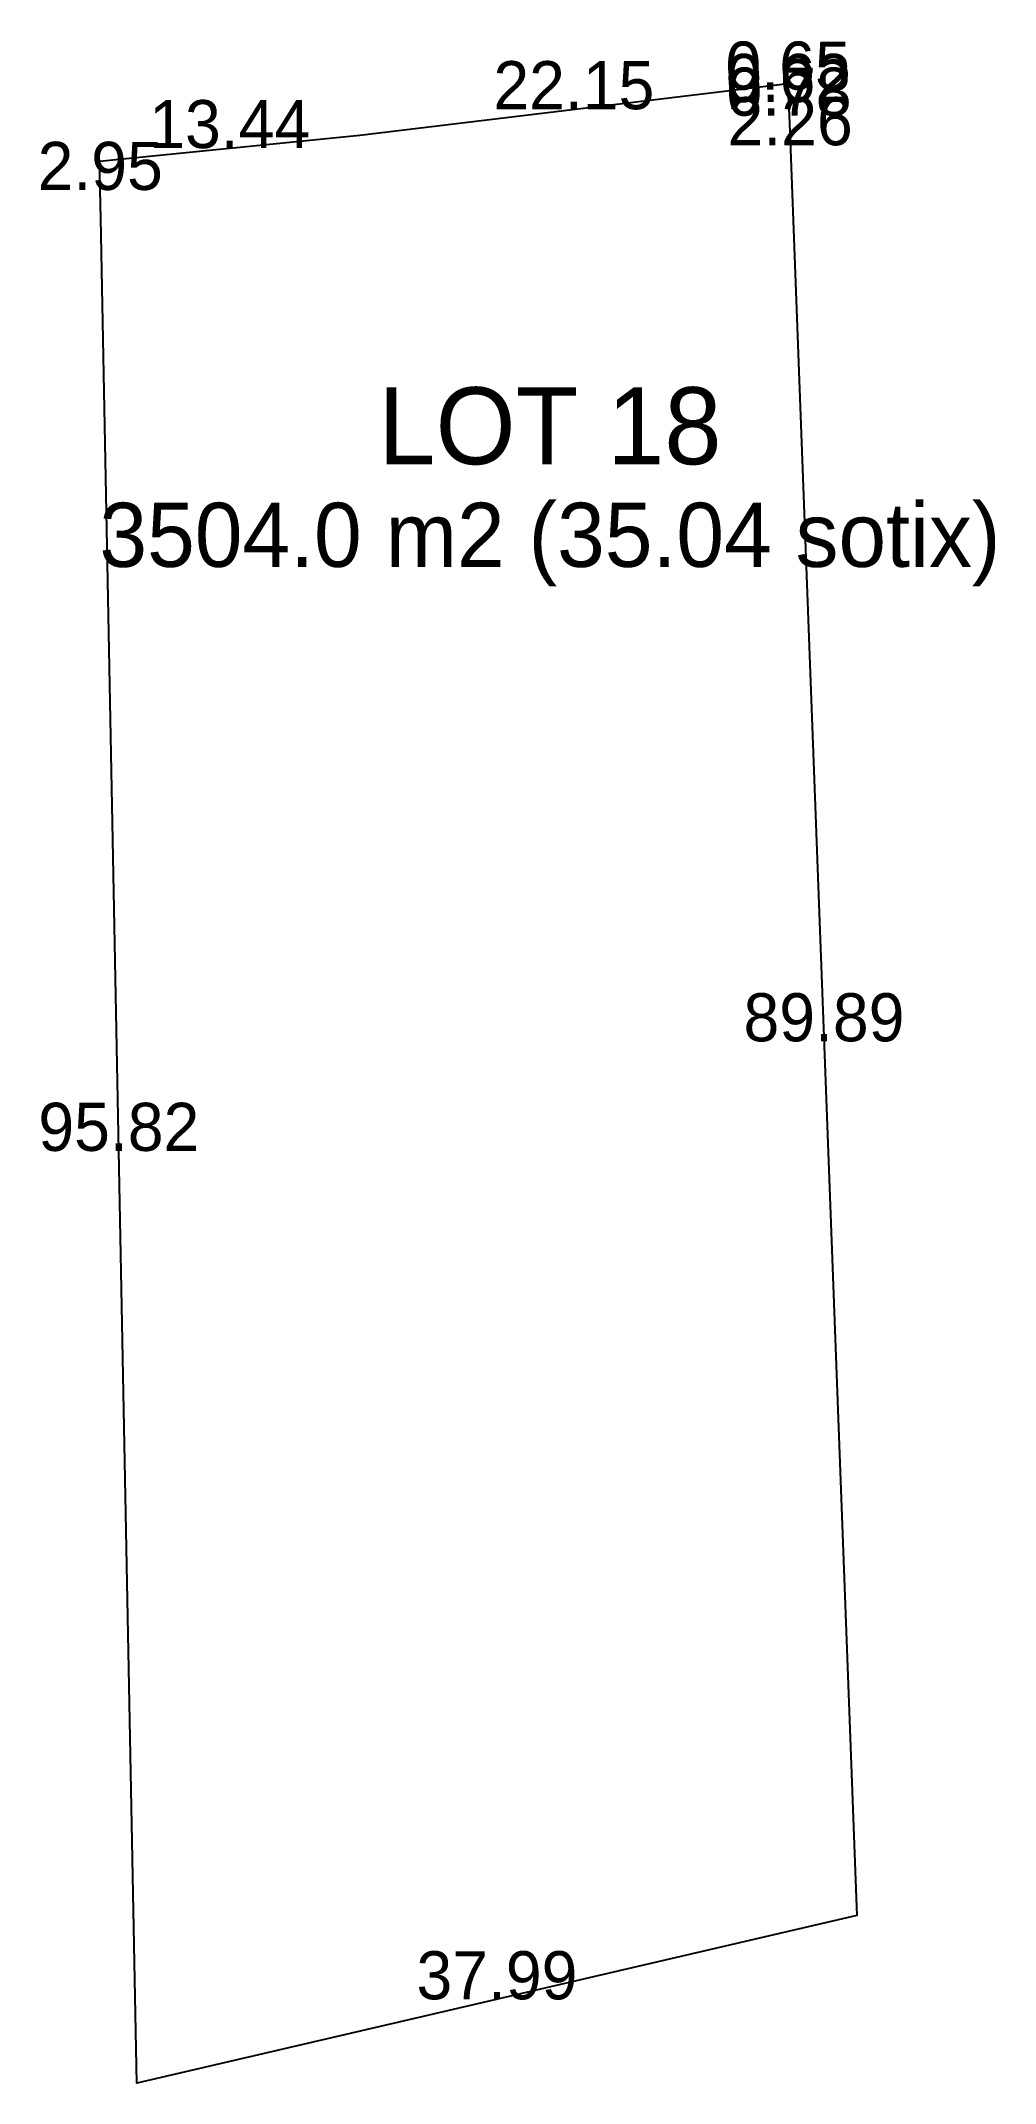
# Model space of a CAD drawing. Header units: metres. Extents: x -26 to 23, y -81 to 24.
import ezdxf
from ezdxf.enums import TextEntityAlignment as Align

# ---------------------------------------------------------------- set-up
doc = ezdxf.new("R2010")
doc.units = ezdxf.units.M

msp = doc.modelspace()

# ---------------------------------------------------------------- linework, layer by layer
at = {"layer": 'LOTS'}
msp.add_lwpolyline([(-23.1397, 17.8755), (-9.7682, 19.2217), (12.2253, 21.8762), (12.2497, 21.2305), (12.2733, 20.6063), (12.3027, 19.826), (12.3878, 17.5708), (15.777, -72.2594), (-21.2255, -80.8741), (-23.0825, 14.9264)], close=True, dxfattribs=at)

# ---------------------------------------------------------------- texts
at = {"layer": 'DIMS'}
for s, p in [('0.65', (12.2375, 21.5534)), ('0.62', (12.2615, 20.9184)), ('22.15', (1.2286, 20.549)), ('0.78', (12.288, 20.2161)), ('13.44', (-16.454, 18.5486)), ('2.26', (12.3453, 18.6984)), ('2.95', (-23.1111, 16.401)), ('89.89', (14.0824, -27.3443)), ('95.82', (-22.154, -32.9738)), ('37.99', (-2.7242, -76.5667))]:
    msp.add_text(s, height=2.472, dxfattribs=at).set_placement(p, align=Align.CENTER)
at = {"layer": 'LABELS'}
for s, height, p in [('LOT 18', 3.955, (0, 2.3073)), ('3504.0 m2 (35.04 sotix)', 3.296, (0, -2.9666))]:
    msp.add_text(s, height=height, dxfattribs=at).set_placement(p, align=Align.CENTER)

doc.saveas('drawing.dxf')
